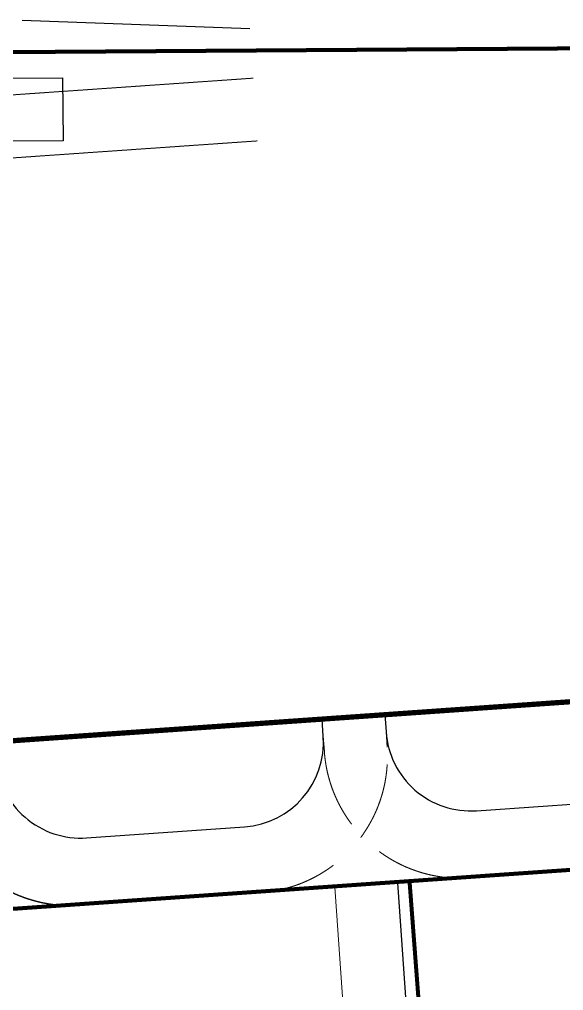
# Model space of a CAD drawing. Header units: millimetres. Extents: x 306 to 836129804, y -168137 to 818603917.
# Drawn here: x 834707865 to 834759788, y 818069631 to 818162277 of the extents above; entities that cross this region are included whole.
import ezdxf

# ---------------------------------------------------------------- set-up
doc = ezdxf.new("R2010")
doc.units = ezdxf.units.MM
doc.header["$LTSCALE"] = 3
for name, pattern in [('ACAD_ISO03W100', [30, 12, -18]), ('DASHED', [0.75, 0.5, -0.25]), ('HIDDEN', [0.375, 0.25, -0.125])]:
    doc.linetypes.add(name, pattern=pattern)
doc.layers.get('Defpoints').update_dxf_attribs({"color": 32})
doc.layers.add('_PARCEL BOUNDARY', color=10, linetype='DASHED')
doc.layers.add('UAJ-90.0BOUN', color=251, linetype='Continuous')
doc.layers.add('eva route', color=240, linetype='DASHED', lineweight=20)
doc.layers.add('Eva-New', color=1, linetype='ACAD_ISO03W100', lineweight=18)

# ---------------------------------------------------------------- blocks, each defined once
blk = doc.blocks.new('PB1')
at = {"layer": '_PARCEL BOUNDARY', "ltscale": 5, "const_width": 382, "flags": 128}
blk.add_lwpolyline([(834493654, 817517222), (834495220, 817517337), (834492444, 817557035), (834498761, 817565962, 0.103945), (834533697, 817549820, 0.028149), (834560518, 817544745), (834570883, 817541589, 0.012181), (834580152, 817539059, 0.011817), (834589680, 817538655, 0.018959), (834627610, 817539489), (834630540, 817540418), (834634554, 817540697), (834637584, 817540183, 0.004979), (834647569, 817541071), (834660846, 817542394, -0.02316), (834692882, 817544092), (834848633, 817545126), (834853232, 817545226), (834857282, 817545692), (834861211, 817546780, 0.088944), (834868247, 817552295, 0.091283), (834872755, 817559703, 0.061858), (834874097, 817565165), (834880689, 817565564), (834904743, 817565941, 0.077341), (834909189, 817557307, 0.267473), (834920028, 817552490, 0.036377), (834937243, 817555572, 0.249423), (834949395, 817566641), (834966122, 817566903), (835091811, 817574777), (835119690, 817576586), (835121800, 817571864, 0.073697), (835125906, 817566838), (835207274, 817579502), (835208699, 817570346), (835222078, 817575222), (835227487, 817576187, 0.049054), (835256687, 817584425), (835337017, 817589446, -0.062186), (835336510, 817536749, 0.055712), (835335348, 817485197), (835335994, 817477945), (835339286, 817458795), (835342221, 817441416), (835346043, 817404387), (835266281, 817393086), (835170777, 817384907), (835121934, 817378609), (835122014, 817377733), (835091934, 817373836), (835080292, 817372113), (835071867, 817371247), (835046358, 817368019), (835046275, 817368216), (834552235, 817304559), (834499770, 817284511)], format="xyb", dxfattribs=at)
at = {"layer": '_PARCEL BOUNDARY', "ltscale": 5, "flags": 128}
for points, const_width in [([(834854731, 817545399), (834858529, 817489069), (834620586, 817472439), (834611000, 817471769), (834606247, 817538666)], 500), ([(834745090, 817465102), (834925661, 817477723), (834932967, 817373210)], 382)]:
    blk.add_lwpolyline(points, dxfattribs=dict(at, const_width=const_width))
at = {"layer": '_PARCEL BOUNDARY', "ltscale": 5, "const_width": 382, "flags": 128}
blk.add_lwpolyline([(834716671, 817411492), (834703203, 817410562), (834699612, 817461924), (834745090, 817465102), (834748993, 817413729)], close=True, dxfattribs=at)
blk = doc.blocks.new('3A35X-MAGP-P-ADR-L00-L1')
at = {"layer": 'UAJ-90.0BOUN'}
blk.add_line((834729847, 818161367), (834708120, 818162171), dxfattribs=at)

msp = doc.modelspace()

# ---------------------------------------------------------------- linework, layer by layer
at = {"layer": 'Defpoints', "linetype": 'Continuous', "ltscale": 0.01}
for points in [[(834692911, 818156564), (834711989, 818156691), (834712029, 818150691), (834706663, 818150655, 0.41227)], [(834705635, 818091708, 0.414214), (834714280, 818084193), (834729344, 818085246, 0.414213), (834736859, 818093891), (834736744, 818095538), (834742729, 818095956), (834742844, 818094308, 0.414214), (834751490, 818086793), (834766902, 818087870, 0.414213)], [(834819215, 818085162), (834743956, 818079901), (834750953, 817979804, -0.397115)]]:
    msp.add_lwpolyline(points, format="xyb", dxfattribs=at)
at = {"layer": 'Defpoints', "linetype": 'HIDDEN', "ltscale": 10000}
msp.add_arc((834712719, 818090750), 13000, 183.99891, 273.99891, dxfattribs=at)
at = {"layer": 'eva route', "ltscale": 0.5}
for p, q in [((834730178, 818156674), (834706735, 818155046)), ((834730178, 818156674), (834706735, 818155046)), ((834707151, 818149060), (834730593, 818150688)), ((834707151, 818149060), (834730593, 818150688))]:
    msp.add_line(p, q, dxfattribs=at)
at = {"layer": 'Eva-New', "linetype": 'HIDDEN', "ltscale": 10000}
for p, q in [((834736960, 818092443), (834736859, 818093892)), ((834742945, 818092863), (834742844, 818094310))]:
    msp.add_line(p, q, dxfattribs=at)
at = {"layer": 'Eva-New', "linetype": 'Continuous', "ltscale": 0.01}
msp.add_lwpolyline([(834706539, 818077286), (834737970, 818079484), (834744902, 817980326, -0.397115), (834737860, 817971728), (834723980, 817969934, -0.313987), (834715766, 817974210), (834712177, 817981065, -0.151067), (834711308, 817985771), (834712486, 817995755, 0.130647), (834711537, 818002367), (834704514, 818018875, -0.083313), (834703887, 818021482), (834703549, 818026319, -0.148716), (834704602, 818030914), (834706148, 818033609, 0.19056), (834707522, 818043072), (834705031, 818053593, -0.078298), (834704839, 818056107)], format="xyb", close=True, dxfattribs=at)
at = {"layer": 'Eva-New', "linetype": 'HIDDEN', "ltscale": 10000}
for centre, start, end in [((834729977, 818091957), 273.99891, 3.99891), ((834749929, 818093350), 183.99891, 273.99891)]:
    msp.add_arc(centre, 13000, start, end, dxfattribs=at)

# ---------------------------------------------------------------- block references
at = {"rotation": 0.001091446304688521}
msp.add_blockref('3A35X-MAGP-P-ADR-L00-L1', (15584, -15898), dxfattribs=at)
msp.add_blockref('PB1', (-1, 614971))

doc.saveas('drawing.dxf')
